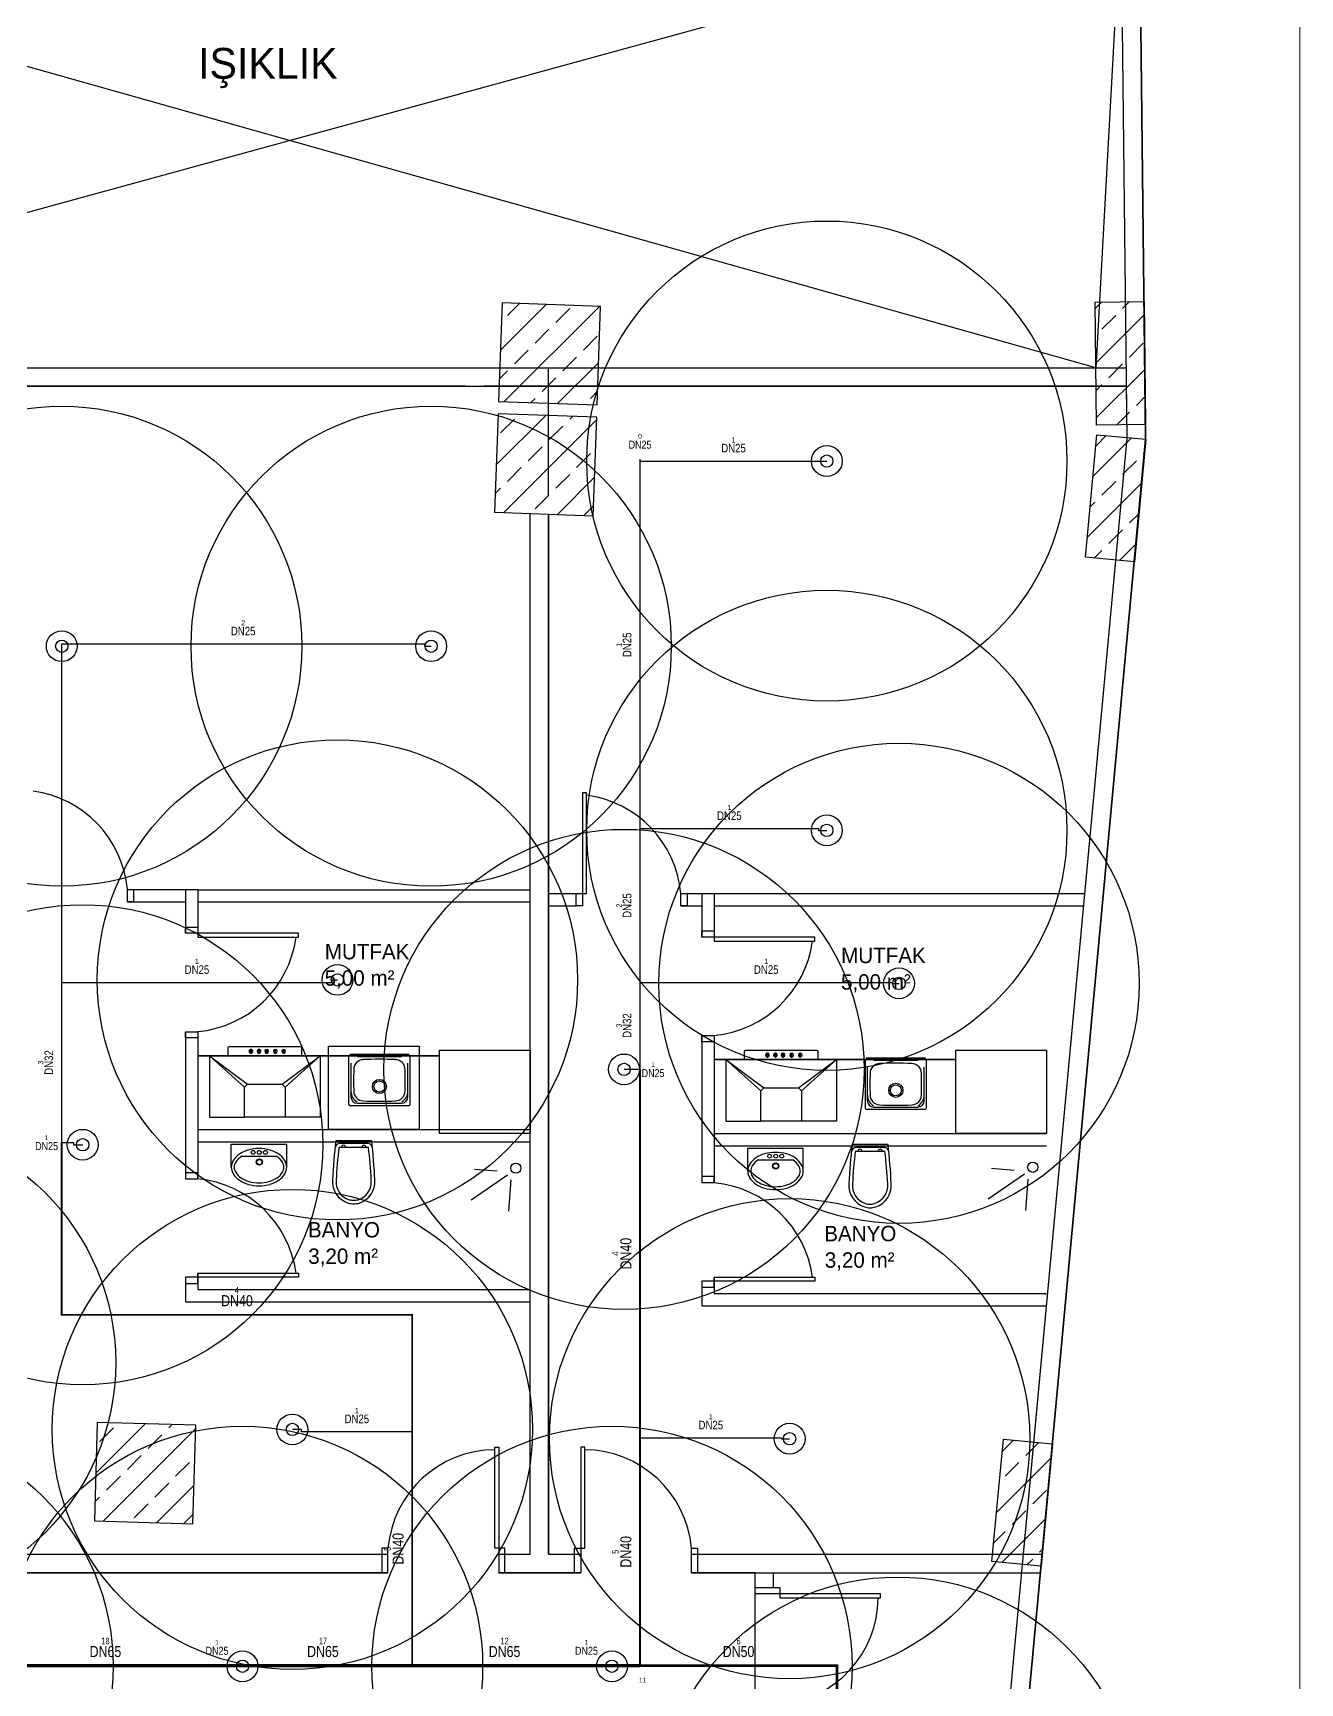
# Model space of a CAD drawing. Header units: centimetres. Extents: x 247996 to 315152, y -468471 to -440326.
# Drawn here: x 255469 to 256498, y -454493 to -453153 of the extents above; entities that cross this region are included whole.
import ezdxf
from ezdxf.enums import TextEntityAlignment as Align

# ---------------------------------------------------------------- set-up
doc = ezdxf.new("R2010")
doc.units = ezdxf.units.CM
doc.layers.add('SCOTT-ANTED', color=144, linetype='Continuous', lineweight=0)
for name, color, linetype in [('SCOTT-MKDU0', 50, 'Continuous'), ('SCOTT-MTY-SPRINKLER', 15, 'Continuous'), ('SCOTT-MTY-SPRINKLER-BORU', 140, 'Continuous'), ('SCOTT-MTY-SPRINKLER-CAP', 141, 'Continuous'), ('SCOTT-MTY-SPRINKLER-KORUMA', 8, 'Continuous')]:
    doc.layers.add(name, color=color, linetype=linetype)
doc.styles.add('MtXpl_Comic_Sans_MS', font='comic.ttf')
doc.styles.add('ROTAS', font='arial.ttf')

# ---------------------------------------------------------------- blocks, each defined once
blk = doc.blocks.new('ASL-SPR-PE')
for radius in [12.5, 5]:
    blk.add_circle((0, 0), radius)

msp = doc.modelspace()

# ---------------------------------------------------------------- linework, layer by layer
at = {"layer": 'SCOTT-ANTED'}
msp.add_line((256497.9, -450649.1), (256497.9, -458149.1), dxfattribs=at)
at = {"layer": 'SCOTT-MKDU0', "color": 8, "ltscale": 0.03}
for p, q in [((256372.6, -453482.7), (256342.3, -450836.9)), ((256342.3, -450836.9), (256372.6, -453482.7)), ((256357.6, -453482.1), (256327.5, -450851.9)), ((255003.7, -453424.7), (256352.4, -453054.7)), ((256352.4, -453054.7), (256332.1, -453424.7)), ((256332.1, -453424.7), (255022.4, -453055.4)), ((255850, -453372), (255847.2, -453452)), ((255848.7, -453410.3), (255885.7, -453373.3)), ((255930, -453374.9), (255850, -453372)), ((255851.8, -453452.1), (255929.1, -453374.8)), ((255854.4, -453382.2), (255864, -453372.5)), ((255927.1, -453454.8), (255930, -453374.9)), ((256331.5, -453371.2), (256371.5, -453370.8)), ((256331.5, -453376.5), (256336.8, -453371.2)), ((256332.6, -453471.2), (256331.5, -453371.2)), ((256353.9, -453376.6), (256359.6, -453370.9)), ((256371.5, -453370.8), (256372.6, -453470.8)), ((255893.6, -453387.8), (255904.9, -453376.6)), ((256332, -453420.9), (256371.6, -453381.3)), ((256337, -453393.4), (256348.3, -453382.2)), ((255876.8, -453404.6), (255888, -453393.4)), ((255916.1, -453410.3), (255927.3, -453399)), ((255860, -453421.5), (255871.2, -453410.3)), ((255899.3, -453427.1), (255910.5, -453415.9)), ((256359.5, -453415.9), (256370.7, -453404.6)), ((255003.7, -453424.7), (256356.9, -453424.7)), ((255847.8, -453433.6), (255854.4, -453427.1)), ((255887.8, -453528.3), (255887.8, -453424.7)), ((255895.1, -453453.7), (255928.3, -453420.5)), ((256332.5, -453465.3), (256372.1, -453425.7)), ((256342.7, -453432.7), (256353.9, -453421.5)), ((255002.9, -453439.7), (256357.1, -453439.7)), ((255820.5, -453439.7), (255325.5, -453439.7)), ((256357.1, -453439.7), (255835.5, -453439.7)), ((255882.4, -453443.9), (255893.6, -453432.7)), ((256332.3, -453443.1), (256337, -453438.3)), ((256357.6, -453482.1), (256357.1, -453439.7)), ((255847.2, -453452), (255927.1, -453454.8)), ((255873.4, -453452.9), (255876.8, -453449.5)), ((255921.7, -453449.5), (255927.5, -453443.7)), ((256365.1, -453455.2), (256372.3, -453447.9)), ((255846.8, -453462), (255843.9, -453541.9)), ((255845.3, -453503.5), (255885.5, -453463.3)), ((255926.8, -453464.8), (255846.8, -453462)), ((255848.7, -453477.6), (255860, -453466.4)), ((255851.5, -453542.2), (255926.7, -453467)), ((255904.9, -453466.4), (255907.1, -453464.1)), ((255923.9, -453544.8), (255926.8, -453464.8)), ((256349.2, -453471), (256359.5, -453460.8)), ((256371.9, -453470.8), (256372.6, -453470.1)), ((255888, -453483.2), (255899.3, -453472)), ((255985.4, -457650), (256372.6, -453482.7)), ((256372.6, -453482.7), (255985.4, -457650)), ((256258, -454553.5), (256357.6, -453482.1)), ((256273.4, -454388.5), (256357.6, -453482.1)), ((256323.7, -453578.6), (256332.9, -453479)), ((256329.8, -453513), (256361.1, -453481.6)), ((256332.1, -453488.2), (256340.6, -453479.7)), ((256372.6, -453470.8), (256332.6, -453471.2)), ((256332.9, -453479), (256372.7, -453482.7)), ((256372.7, -453482.7), (256363.5, -453582.3)), ((255871.2, -453500.1), (255882.4, -453488.8)), ((255910.5, -453505.7), (255921.7, -453494.4)), ((256370.7, -453494.4), (256371.8, -453493.4)), ((255854.4, -453516.9), (255865.6, -453505.7)), ((256353.9, -453511.3), (256365.1, -453500.1)), ((255844.5, -453526.8), (255848.7, -453522.5)), ((255893.6, -453522.5), (255904.9, -453511.3)), ((255894.9, -453543.7), (255925, -453513.6)), ((256325.2, -453562.5), (256369.5, -453518.2)), ((256337, -453528.1), (256348.3, -453516.9)), ((255876.8, -453539.3), (255888, -453528.1)), ((255916.6, -453544.5), (255924.2, -453536.9)), ((256327.5, -453537.7), (256331.4, -453533.7)), ((255843.9, -453541.9), (255923.9, -453544.8)), ((255872.8, -454388.5), (255872.8, -453542.9)), ((255872.8, -454388.5), (255872.8, -453542.9)), ((255887.8, -454388.5), (255887.8, -453543.5)), ((255887.8, -453543.5), (255887.8, -454388.5)), ((256359.5, -453550.6), (256367.2, -453542.9)), ((256342.7, -453567.4), (256353.9, -453556.2)), ((256330.8, -453579.2), (256337, -453573)), ((256351.4, -453581.1), (256364.9, -453567.7)), ((256363.5, -453582.3), (256323.7, -453578.6)), ((255545.8, -453848.5), (255602.8, -453848.5)), ((255545.8, -453858.5), (255592.8, -453858.5)), ((255592.8, -453848.5), (255592.8, -453884)), ((255602.8, -453848.5), (255602.8, -453887.3)), ((255602.8, -453848.6), (255872.8, -453848.6)), ((255602.8, -453858.6), (255872.8, -453858.6)), ((255887.8, -453851.6), (255910.8, -453851.6)), ((255995.2, -453851.6), (256022.1, -453851.6)), ((256012.1, -453851.6), (256012.1, -453887.1)), ((256022.1, -453851.6), (256022.1, -453890.4)), ((256022.1, -453851.8), (256323.2, -453851.8)), ((255887.8, -453861.6), (255910.2, -453861.6)), ((255995.2, -453861.6), (256012.1, -453861.6)), ((256022.1, -453861.8), (256322.3, -453861.8)), ((255592.8, -453964), (255592.8, -454083.5)), ((255602.8, -453964), (255602.8, -454083.5)), ((255627.3, -453977.2), (255627.3, -453983.5)), ((255686.3, -453976.2), (255628.3, -453976.2)), ((255645.7, -453978.9), (255645.7, -453978.4)), ((255646.4, -453978.4), (255645.7, -453978.4)), ((255645.7, -453981.4), (255645.7, -453978.9)), ((255646.4, -453978.9), (255646.4, -453978.4)), ((255646.4, -453981.4), (255646.4, -453978.9)), ((255652.3, -453978.9), (255652.3, -453978.4)), ((255652.9, -453978.4), (255652.3, -453978.4)), ((255652.3, -453981.4), (255652.3, -453978.9)), ((255652.9, -453978.9), (255652.9, -453978.4)), ((255652.9, -453981.4), (255652.9, -453978.9)), ((255658.5, -453978.9), (255658.5, -453978.4)), ((255658.5, -453978.4), (255659.1, -453978.4)), ((255658.5, -453981.4), (255658.5, -453978.9)), ((255659.1, -453978.9), (255659.1, -453978.4)), ((255659.1, -453981.4), (255659.1, -453978.9)), ((255665.5, -453978.9), (255665.5, -453978.4)), ((255665.5, -453978.4), (255666.1, -453978.4)), ((255665.5, -453981.4), (255665.5, -453978.9)), ((255666.1, -453978.9), (255666.1, -453978.4)), ((255666.1, -453981.4), (255666.1, -453978.9)), ((255672.5, -453978.9), (255672.5, -453978.4)), ((255672.5, -453978.4), (255673.1, -453978.4)), ((255672.5, -453981.4), (255672.5, -453978.9)), ((255673.1, -453978.9), (255673.1, -453978.4)), ((255673.1, -453981.4), (255673.1, -453978.9)), ((255687.3, -453983.5), (255687.3, -453977.2)), ((255709, -454043.5), (255709, -453975.8)), ((255709, -453975.8), (255782.7, -453975.8)), ((255782.7, -453975.8), (255782.7, -454043.5)), ((255799.2, -454046.6), (255799.2, -453978.9)), ((255799.2, -453978.9), (255872.8, -453978.9)), ((255872.8, -453978.9), (255872.8, -454046.6)), ((256012.1, -453967.1), (256012.1, -454086.6)), ((256022.1, -453967.1), (256022.1, -454086.6)), ((256105.6, -453979.3), (256047.6, -453979.3)), ((256218.5, -454046.6), (256218.5, -453978.9)), ((256218.5, -453978.9), (256292.1, -453978.9)), ((256292.1, -453978.9), (256292.1, -454046.6)), ((255602.8, -453983.5), (255799.2, -453983.5)), ((255799.2, -453983.5), (255602.8, -453983.5)), ((255799.2, -453983.5), (255602.8, -453983.5)), ((255640.8, -454009), (255612.3, -453983.5)), ((255612.3, -453983.5), (255643.3, -454006.5)), ((255702.3, -453983.5), (255612.3, -453983.5)), ((255612.3, -453983.5), (255612.3, -454033.5)), ((255645.7, -453981.4), (255646.4, -453981.4)), ((255652.3, -453981.4), (255652.9, -453981.4)), ((255658.5, -453981.4), (255659.1, -453981.4)), ((255665.5, -453981.4), (255666.1, -453981.4)), ((255671.3, -454006.5), (255702.3, -453983.5)), ((255672.5, -453981.4), (255673.1, -453981.4)), ((255702.3, -453983.5), (255673.8, -454009)), ((255702.3, -453983.5), (255702.3, -454033.5)), ((255725.4, -453983.5), (255725.4, -454022.9)), ((255774.4, -453982.5), (255726.4, -453982.5)), ((255727.2, -453989.6), (255727.2, -454016.8)), ((255768.2, -453984.3), (255732.5, -453984.3)), ((255773.5, -454016.8), (255773.5, -453989.6)), ((255775.4, -454022.9), (255775.4, -453983.5)), ((256022.1, -453986.6), (256218.5, -453986.6)), ((256218.5, -453986.6), (256022.1, -453986.6)), ((256218.5, -453986.6), (256022.1, -453986.6)), ((256060.1, -454012.1), (256031.6, -453986.6)), ((256031.6, -453986.6), (256062.6, -454009.6)), ((256121.6, -453986.6), (256031.6, -453986.6)), ((256031.6, -453986.6), (256031.6, -454036.6)), ((256046.6, -453980.3), (256046.6, -453986.6)), ((256065.1, -453982), (256065.1, -453981.5)), ((256065.7, -453981.5), (256065.1, -453981.5)), ((256065.1, -453984.6), (256065.1, -453982)), ((256065.1, -453984.6), (256065.7, -453984.6)), ((256065.7, -453982), (256065.7, -453981.5)), ((256065.7, -453984.6), (256065.7, -453982)), ((256071.7, -453982), (256071.7, -453981.5)), ((256072.3, -453981.5), (256071.7, -453981.5)), ((256071.7, -453984.6), (256071.7, -453982)), ((256071.7, -453984.6), (256072.3, -453984.6)), ((256072.3, -453982), (256072.3, -453981.5)), ((256072.3, -453984.6), (256072.3, -453982)), ((256077.8, -453982), (256077.8, -453981.5)), ((256077.8, -453981.5), (256078.4, -453981.5)), ((256077.8, -453984.6), (256077.8, -453982)), ((256077.8, -453984.6), (256078.4, -453984.6)), ((256078.4, -453982), (256078.4, -453981.5)), ((256078.4, -453984.6), (256078.4, -453982)), ((256084.8, -453982), (256084.8, -453981.5)), ((256084.8, -453981.5), (256085.4, -453981.5)), ((256084.8, -453984.6), (256084.8, -453982)), ((256084.8, -453984.6), (256085.4, -453984.6)), ((256085.4, -453982), (256085.4, -453981.5)), ((256085.4, -453984.6), (256085.4, -453982)), ((256090.6, -454009.6), (256121.6, -453986.6)), ((256091.8, -453982), (256091.8, -453981.5)), ((256091.8, -453981.5), (256092.4, -453981.5)), ((256091.8, -453984.6), (256091.8, -453982)), ((256091.8, -453984.6), (256092.4, -453984.6)), ((256092.4, -453982), (256092.4, -453981.5)), ((256092.4, -453984.6), (256092.4, -453982)), ((256121.6, -453986.6), (256093.1, -454012.1)), ((256106.6, -453986.6), (256106.6, -453980.3)), ((256121.6, -453986.6), (256121.6, -454036.6)), ((256144.7, -453986.6), (256144.7, -454026)), ((256193.7, -453985.6), (256145.7, -453985.6)), ((256146.5, -453992.8), (256146.5, -454019.9)), ((256187.5, -453987.5), (256151.8, -453987.5)), ((256192.8, -454019.9), (256192.8, -453992.8)), ((256194.7, -454026), (256194.7, -453986.6)), ((255726.4, -454023.9), (255774.4, -454023.9)), ((255732.5, -454022.1), (255768.2, -454022.1)), ((256145.7, -454027), (256193.7, -454027)), ((256151.8, -454025.2), (256187.5, -454025.2)), ((255602.8, -454043.5), (255872.8, -454043.5)), ((255612.3, -454033.5), (255640.8, -454033.5)), ((255702.3, -454033.5), (255673.8, -454033.5)), ((255782.7, -454043.5), (255709, -454043.5)), ((255872.8, -454046.6), (255799.2, -454046.6)), ((256022.1, -454046.6), (256292.1, -454046.6)), ((256031.6, -454036.6), (256060.1, -454036.6)), ((256121.6, -454036.6), (256093.1, -454036.6)), ((256292.1, -454046.6), (256218.5, -454046.6)), ((255602.8, -454053.5), (255872.8, -454053.5)), ((255630.1, -454055.4), (255675.2, -454055.4)), ((255630.1, -454074), (255630.1, -454055.4)), ((255675.2, -454074), (255675.2, -454055.4)), ((256022.1, -454056.6), (256292.1, -454056.6)), ((256049.5, -454058.5), (256094.5, -454058.5)), ((256049.5, -454077.2), (256049.5, -454058.5)), ((256094.5, -454077.2), (256094.5, -454058.5)), ((255602.8, -454063.5), (255602.8, -454083.5)), ((255638.6, -454065), (255666.7, -454065)), ((256022.1, -454066.6), (256022.1, -454086.6)), ((256057.9, -454068.1), (256086, -454068.1)), ((255854.4, -454080.5), (255824.8, -454100.7)), ((255846, -454077.3), (255827.6, -454075.9)), ((255857.2, -454084.4), (255855.2, -454109.8)), ((256274.2, -454079.8), (256244.6, -454100)), ((256265.7, -454076.6), (256247.4, -454075.2)), ((256276.9, -454083.7), (256275, -454109.1)), ((255592.8, -454163.5), (255592.8, -454183.5)), ((255602.8, -454160.2), (255602.8, -454173.5)), ((255602.8, -454160.2), (255602.8, -454173.5)), ((256012.1, -454166.6), (256012.1, -454186.6)), ((256022.1, -454163.3), (256022.1, -454176.6)), ((256022.1, -454163.3), (256022.1, -454176.6)), ((255602.8, -454173.5), (255872.8, -454173.5)), ((256022.1, -454176.6), (256292.1, -454176.6)), ((255592.8, -454183.5), (255872.8, -454183.5)), ((256012.1, -454186.6), (256292.1, -454186.6)), ((255521.2, -454281.4), (255519, -454361.4)), ((255520.1, -454322.7), (255560.2, -454282.5)), ((255601.2, -454283.7), (255521.2, -454281.4)), ((255523.2, -454297.1), (255534.4, -454285.8)), ((255526, -454361.6), (255601.1, -454286.5)), ((255579.3, -454285.8), (255582, -454283.1)), ((255598.9, -454363.7), (255601.2, -454283.7)), ((255562.5, -454302.7), (255573.7, -454291.4)), ((256247.8, -454394.5), (256257.1, -454295)), ((256256.2, -454305), (256265.4, -454295.7)), ((256257.1, -454295), (256296.9, -454298.7)), ((256275.3, -454308.3), (256285.9, -454297.6)), ((256296.9, -454298.7), (256287.7, -454398.2)), ((255545.7, -454319.5), (255556.9, -454308.3)), ((255584.9, -454325.1), (255596.2, -454313.9)), ((256251.6, -454354.5), (256295.9, -454310.2)), ((256258.5, -454325.1), (256269.7, -454313.9)), ((255528.8, -454336.3), (255540, -454325.1)), ((255568.1, -454342), (255579.3, -454330.7)), ((255569.7, -454362.8), (255599.8, -454332.7)), ((256280.9, -454347.6), (256292.1, -454336.3)), ((255519.4, -454345.8), (255523.2, -454342)), ((255551.3, -454358.8), (255562.5, -454347.6)), ((256264.1, -454364.4), (256275.3, -454353.2)), ((255519, -454361.4), (255598.9, -454363.7)), ((255591.5, -454363.5), (255599.1, -454355.8)), ((256255.7, -454395.3), (256291.3, -454359.7)), ((256249.3, -454379.2), (256258.5, -454370)), ((255082, -454388.5), (255757.3, -454388.5)), ((255325.5, -454388.5), (255757.3, -454388.5)), ((255847.3, -454388.5), (255872.8, -454388.5)), ((255847.3, -454388.5), (255872.8, -454388.5)), ((255887.8, -454388.5), (255913.8, -454388.5)), ((255887.8, -454388.5), (255913.8, -454388.5)), ((256003.8, -454388.5), (256288.4, -454388.5)), ((256003.8, -454388.5), (256273.4, -454388.5)), ((256287.7, -454398.2), (256247.8, -454394.5)), ((256276.2, -454397.2), (256280.9, -454392.5)), ((256286.5, -454386.9), (256289, -454384.4)), ((255757.3, -454403.5), (254939, -454403.5)), ((255082, -454403.5), (255757.3, -454403.5)), ((255847.3, -454403.5), (255913.8, -454403.5)), ((255913.8, -454403.5), (255847.3, -454403.5)), ((256003.8, -454403.5), (256287, -454403.5)), ((256055.5, -454403.5), (256003.8, -454403.5)), ((256055.5, -454420.6), (256055.5, -454403.5)), ((256055.5, -454553.5), (256055.5, -454403.5)), ((256070.5, -454415.6), (256070.5, -454403.5))]:
    msp.add_line(p, q, dxfattribs=at)
for points in [[(255915.2, -453851.6), (255918.6, -453851.6), (255918.6, -453769.8), (255915.2, -453769.8)], [(255602.8, -453884), (255602.8, -453887.3), (255684.7, -453887.3), (255684.7, -453884)], [(256022.1, -453887.1), (256022.1, -453890.4), (256104, -453890.4), (256104, -453887.1)], [(255602.8, -454163.5), (255602.8, -454160.2), (255684.7, -454160.2), (255684.7, -454163.5)], [(256022.1, -454166.6), (256022.1, -454163.3), (256104, -454163.3), (256104, -454166.6)], [(255847.3, -454383.5), (255844, -454383.5), (255844, -454301.6), (255847.3, -454301.6)], [(255847.3, -454383.5), (255844, -454383.5), (255844, -454301.6), (255847.3, -454301.6)], [(255847.3, -454383.5), (255844, -454383.5), (255844, -454301.6), (255847.3, -454301.6)], [(255913.8, -454383.5), (255917.1, -454383.5), (255917.1, -454301.6), (255913.8, -454301.6)], [(255913.8, -454383.5), (255917.1, -454383.5), (255917.1, -454301.6), (255913.8, -454301.6)], [(255913.8, -454383.5), (255917.1, -454383.5), (255917.1, -454301.6), (255913.8, -454301.6)], [(256075.5, -454420.6), (256075.5, -454423.9), (256157.4, -454423.9), (256157.4, -454420.6)], [(256075.5, -454420.6), (256075.5, -454423.9), (256157.4, -454423.9), (256157.4, -454420.6)], [(256075.5, -454420.6), (256075.5, -454423.9), (256157.4, -454423.9), (256157.4, -454420.6)]]:
    msp.add_lwpolyline(points, close=True, dxfattribs=at)
for points in [[(255550.8, -453858.5), (255545.8, -453858.5), (255545.8, -453848.5), (255550.8, -453848.5), (255550.8, -453858.5)], [(255915.2, -453861.6), (255910.2, -453861.6), (255910.2, -453851.6), (255915.2, -453851.6), (255915.2, -453861.6)], [(256000.2, -453861.6), (255995.2, -453861.6), (255995.2, -453851.6), (256000.2, -453851.6), (256000.2, -453861.6)], [(255592.8, -453884), (255592.8, -453879), (255602.8, -453879), (255602.8, -453884), (255592.8, -453884)], [(256012.1, -453887.1), (256012.1, -453882.1), (256022.1, -453882.1), (256022.1, -453887.1), (256012.1, -453887.1)], [(255592.8, -453969), (255592.8, -453964), (255602.8, -453964), (255602.8, -453969), (255592.8, -453969)], [(256012.1, -453972.1), (256012.1, -453967.1), (256022.1, -453967.1), (256022.1, -453972.1), (256012.1, -453972.1)], [(255592.8, -454078.5), (255592.8, -454083.5), (255602.8, -454083.5), (255602.8, -454078.5), (255592.8, -454078.5)], [(256012.1, -454081.6), (256012.1, -454086.6), (256022.1, -454086.6), (256022.1, -454081.6), (256012.1, -454081.6)], [(255592.8, -454163.5), (255592.8, -454168.5), (255602.8, -454168.5), (255602.8, -454163.5), (255592.8, -454163.5)], [(256012.1, -454166.6), (256012.1, -454171.6), (256022.1, -454171.6), (256022.1, -454166.6), (256012.1, -454166.6)], [(255752.3, -454403.5), (255757.3, -454403.5), (255757.3, -454383.5), (255752.3, -454383.5), (255752.3, -454403.5)], [(255752.3, -454403.5), (255757.3, -454403.5), (255757.3, -454383.5), (255752.3, -454383.5), (255752.3, -454403.5)], [(255752.3, -454403.5), (255757.3, -454403.5), (255757.3, -454383.5), (255752.3, -454383.5), (255752.3, -454403.5)], [(255847.3, -454403.5), (255852.3, -454403.5), (255852.3, -454383.5), (255847.3, -454383.5), (255847.3, -454403.5)], [(255847.3, -454403.5), (255852.3, -454403.5), (255852.3, -454383.5), (255847.3, -454383.5), (255847.3, -454403.5)], [(255847.3, -454403.5), (255852.3, -454403.5), (255852.3, -454383.5), (255847.3, -454383.5), (255847.3, -454403.5)], [(255913.8, -454403.5), (255908.8, -454403.5), (255908.8, -454383.5), (255913.8, -454383.5), (255913.8, -454403.5)], [(255913.8, -454403.5), (255908.8, -454403.5), (255908.8, -454383.5), (255913.8, -454383.5), (255913.8, -454403.5)], [(255913.8, -454403.5), (255908.8, -454403.5), (255908.8, -454383.5), (255913.8, -454383.5), (255913.8, -454403.5)], [(256008.8, -454403.5), (256003.8, -454403.5), (256003.8, -454383.5), (256008.8, -454383.5), (256008.8, -454403.5)], [(256008.8, -454403.5), (256003.8, -454403.5), (256003.8, -454383.5), (256008.8, -454383.5), (256008.8, -454403.5)], [(256008.8, -454403.5), (256003.8, -454403.5), (256003.8, -454383.5), (256008.8, -454383.5), (256008.8, -454403.5)], [(256055.5, -454420.6), (256055.5, -454415.6), (256075.5, -454415.6), (256075.5, -454420.6), (256055.5, -454420.6)], [(256055.5, -454420.6), (256055.5, -454415.6), (256075.5, -454415.6), (256075.5, -454420.6), (256055.5, -454420.6)], [(256055.5, -454420.6), (256055.5, -454415.6), (256075.5, -454415.6), (256075.5, -454420.6), (256055.5, -454420.6)]]:
    msp.add_lwpolyline(points, dxfattribs=at)
for points in [[(255714.9, -454052.5, 0.01664), (255712.3, -454084.3, 0.351622), (255725.1, -454103.2, 0.068714), (255729.5, -454103.8, 0.068714), (255733.9, -454103.2, 0.351622), (255746.7, -454084.3, 0.01664), (255744.1, -454052.5)], [(255717.5, -454058, 0.016866), (255715.2, -454084.5, 0.351778), (255725.9, -454100.5, 0.068022), (255729.5, -454100.9, 0.068022), (255733.1, -454100.5, 0.351778), (255743.8, -454084.5, 0.016866), (255741.5, -454058)], [(256134.2, -454055.6, 0.01664), (256131.6, -454087.4, 0.351622), (256144.4, -454106.3, 0.068714), (256148.8, -454107, 0.068714), (256153.3, -454106.3, 0.351622), (256166, -454087.4, 0.01664), (256163.4, -454055.6)], [(256136.8, -454061.2, 0.016866), (256134.5, -454087.6, 0.351778), (256145.2, -454103.6, 0.068022), (256148.8, -454104.1, 0.068022), (256152.4, -454103.6, 0.351778), (256163.2, -454087.6, 0.016866), (256160.9, -454061.2)]]:
    msp.add_lwpolyline(points, format="xyb", close=True, dxfattribs=at)
for points in [[(255744.4, -454057.9, 0.389191), (255741, -454054.8), (255729.5, -454054.8), (255718, -454054.8, 0.389191), (255714.6, -454057.9, 0.389191)], [(256163.7, -454061, 0.389191), (256160.4, -454058), (256148.8, -454058), (256137.3, -454058, 0.389191), (256134, -454061, 0.389191)]]:
    msp.add_lwpolyline(points, format="xyb", dxfattribs=at)
for centre, radius in [((255647.8, -454062), 1.56), ((255652.9, -454069.9), 2.52), ((255652.9, -454069.9), 2.12), ((255652.8, -454062), 1.56), ((255657.8, -454062), 1.56), ((255861.1, -454074.8, 51), 4.14), ((256067.1, -454065.1), 1.56), ((256072.2, -454073.1), 2.52), ((256072.2, -454073.1), 2.12), ((256072.2, -454065.1), 1.56), ((256077.1, -454065.1), 1.56), ((256280.9, -454074.1, 51), 4.14)]:
    msp.add_circle(centre, radius, dxfattribs=at)
for centre, radius, start, end in [((255457.2, -453856.7), 88.9, 5.3081, 82.3253), ((255906.7, -453859.9), 88.9, 5.3081, 82.3253), ((255594.6, -453875.4), 88.9, 275.3081, 352.3253), ((256013.9, -453878.5), 88.9, 275.3081, 352.3253), ((255628.3, -453977.2), 1, 90, 180), ((255646, -453979.9), 1.54, 100.5379, 259.4246), ((255646, -453979.9), 1.54, 282.6233, 77.3765), ((255652.6, -453979.9), 1.54, 100.5379, 259.4246), ((255652.6, -453979.9), 1.54, 282.6233, 77.3765), ((255658.8, -453979.9), 1.54, 100.5379, 259.4246), ((255658.8, -453979.9), 1.54, 282.6233, 77.3765), ((255665.8, -453979.9), 1.54, 100.5379, 259.4246), ((255665.8, -453979.9), 1.54, 282.6233, 77.3765), ((255672.7, -453979.9), 1.54, 100.5379, 259.4246), ((255672.7, -453979.9), 1.54, 282.6233, 77.3765), ((255686.3, -453977.2), 1, 0, 90), ((256047.6, -453980.3), 1, 90, 180), ((256105.6, -453980.3), 1, 0, 90), ((256065.4, -453983), 1.54, 100.5379, 259.4246), ((256065.4, -453983), 1.54, 282.6233, 77.3765), ((256071.9, -453983), 1.54, 100.5379, 259.4246), ((256071.9, -453983), 1.54, 282.6233, 77.3765), ((256078.1, -453983), 1.54, 100.5379, 259.4246), ((256078.1, -453983), 1.54, 282.6233, 77.3765), ((256085.1, -453983), 1.54, 100.5379, 259.4246), ((256085.1, -453983), 1.54, 282.6233, 77.3765), ((256092.1, -453983), 1.54, 100.5379, 259.4246), ((256092.1, -453983), 1.54, 282.6233, 77.3765), ((255652.6, -454092.4), 33.5, 90, 105.5176), ((255652.6, -454092.4), 33.5, 74.4824, 90), ((255721.2, -454058), 1.78, 0, 180), ((255737.8, -454058), 1.78, 0, 180), ((256140.5, -454061.2), 1.78, 0, 180), ((256157.1, -454061.2), 1.78, 0, 180), ((255640.4, -454074), 10.3, 148.2866, 180), ((255646.3, -454077.7), 17.2, 123.8347, 148.2866), ((255640.4, -454074), 7.93, 148.2866, 180), ((255646.3, -454077.7), 14.8, 121.3767, 148.2866), ((255650.1, -454083.4), 24.1, 105.5176, 123.8347), ((255655.1, -454083.4), 24.1, 56.1653, 74.4824), ((255659, -454077.7), 14.8, 31.7134, 58.6233), ((255659, -454077.7), 17.2, 31.7134, 56.1653), ((255664.8, -454074), 7.93, 0, 31.7134), ((255664.8, -454074), 10.3, 0, 31.7134), ((256059.8, -454077.2), 10.3, 148.2866, 180), ((256065.6, -454080.8), 17.2, 123.8347, 148.2866), ((256059.8, -454077.2), 7.93, 148.2866, 180), ((256065.6, -454080.8), 14.8, 121.3767, 148.2866), ((256069.5, -454086.5), 24.1, 105.5176, 123.8347), ((256072, -454095.5), 33.5, 90, 105.5176), ((256072, -454095.5), 33.5, 74.4824, 90), ((256074.5, -454086.5), 24.1, 56.1653, 74.4824), ((256078.3, -454080.8), 14.8, 31.7134, 58.6233), ((256078.3, -454080.8), 17.2, 31.7134, 56.1653), ((256084.2, -454077.2), 7.93, 0, 31.7134), ((256084.2, -454077.2), 10.3, 0, 31.7134), ((255594.6, -454172.1), 88.9, 7.6747, 84.6919), ((255640.4, -454074), 10.3, 180, 211.7134), ((255646.3, -454070.4), 17.2, 211.7134, 236.1653), ((255640.4, -454074), 7.93, 180, 211.7134), ((255646.3, -454070.4), 14.8, 211.7134, 236.1653), ((255650.1, -454064.7), 24.1, 236.1653, 254.4824), ((255650.1, -454064.7), 21.7, 236.1653, 254.4824), ((255652.6, -454055.7), 31.1, 254.4824, 270), ((255652.6, -454055.7), 31.1, 270, 285.5176), ((255655.1, -454064.7), 21.7, 285.5176, 303.8347), ((255655.1, -454064.7), 24.1, 285.5176, 303.8347), ((255659, -454070.4), 14.8, 303.8347, 328.2866), ((255659, -454070.4), 17.2, 303.8347, 328.2866), ((255664.8, -454074), 7.93, 328.2866, 0), ((255664.8, -454074), 10.3, 328.2866, 0), ((256013.9, -454175.2), 88.9, 7.6747, 84.6919), ((256059.8, -454077.2), 10.3, 180, 211.7134), ((256065.6, -454073.6), 17.2, 211.7134, 236.1653), ((256059.8, -454077.2), 7.93, 180, 211.7134), ((256065.6, -454073.6), 14.8, 211.7134, 236.1653), ((256069.5, -454067.8), 21.7, 236.1653, 254.4824), ((256074.5, -454067.8), 21.7, 285.5176, 303.8347), ((256078.3, -454073.6), 14.8, 303.8347, 328.2866), ((256078.3, -454073.6), 17.2, 303.8347, 328.2866), ((256084.2, -454077.2), 7.93, 328.2866, 0), ((256084.2, -454077.2), 10.3, 328.2866, 0), ((255652.6, -454055.7), 33.5, 254.4824, 270), ((255652.6, -454055.7), 33.5, 270, 285.5176), ((256069.5, -454067.8), 24.1, 236.1653, 254.4824), ((256072, -454058.8), 33.5, 254.4824, 270), ((256072, -454058.8), 31.1, 254.4824, 270), ((256072, -454058.8), 31.1, 270, 285.5176), ((256072, -454058.8), 33.5, 270, 285.5176), ((256074.5, -454067.8), 24.1, 285.5176, 303.8347), ((255844.6, -454391.2), 87.6, 90.3687, 174.9809), ((255844.6, -454391.2), 87.6, 90.3687, 174.9809), ((255844.6, -454391.2), 87.6, 90.3687, 174.9809), ((255916.5, -454391.2), 87.6, 5.0191, 89.6313), ((255916.5, -454391.2), 87.6, 5.0191, 89.6313), ((255916.5, -454391.2), 87.6, 5.0191, 89.6313), ((256067.8, -454423.3), 87.6, 275.0191, 359.6313), ((256067.8, -454423.3), 87.6, 275.0191, 359.6313), ((256067.8, -454423.3), 87.6, 275.0191, 359.6313)]:
    msp.add_arc(centre, radius, start, end, dxfattribs=at)
for centre, major_axis, start_param, end_param in [((255737.5, -453994.7), (5.66, -5.66), 2.395934, 3.900021), ((255750.4, -454318.7), (332.3, 0), 1.531058, 1.610536), ((255763.2, -453994.7), (5.66, -5.66), 0.812368, 2.316455), ((256156.8, -453997.9), (5.66, -5.66), 2.395934, 3.900021), ((256169.7, -454321.9), (332.3, 0), 1.531058, 1.610536), ((256182.6, -453997.9), (5.66, -5.66), 0.812368, 2.316455), ((256061.6, -454003.5), (-234.9, -234.9), 5.470817, 5.524757), ((255750.4, -454008.5), (-4.07, -4.07), 3.926991, 10.210176), ((255750.4, -454008.5), (-3.18, -3.18), 3.926991, 10.210176), ((255439.1, -454003.5), (234.9, -234.9), 0.758428, 0.812368), ((256480.9, -454006.6), (-234.9, -234.9), 5.470817, 5.524757), ((256169.7, -454011.6), (-4.07, -4.07), 3.926991, 10.210176), ((255858.4, -454006.6), (234.9, -234.9), 0.758428, 0.812368), ((255732.5, -454016.8), (-3.75, -3.75), 5.497787, 7.068583), ((255737.3, -454012.2), (-7.14, -7.14), 5.524757, 6.541187), ((255737.5, -454012.2), (-5.66, -5.66), 5.524757, 7.028844), ((255763.2, -454012.2), (-5.66, -5.66), 0.825137, 2.329224), ((255768.2, -454016.8), (3.75, -3.75), -0.785398, 0.785398), ((255763.4, -454012.2), (7.14, -7.14), -0.258001, 0.758428), ((256151.8, -454019.9), (-3.75, -3.75), 5.497787, 7.068583), ((256156.7, -454015.4), (-7.14, -7.14), 5.524757, 6.541187), ((256156.8, -454015.4), (-5.66, -5.66), 5.524757, 7.028844), ((256169.7, -454011.6), (-3.18, -3.18), 3.926991, 10.210176), ((256182.6, -454015.4), (-5.66, -5.66), 0.825137, 2.329224), ((256187.5, -454019.9), (3.75, -3.75), -0.785398, 0.785398), ((256182.7, -454015.4), (7.14, -7.14), -0.258001, 0.758428), ((255726.4, -454022.9), (0.707, -0.707), 3.926991, 5.497787), ((255750.4, -453688.2), (332.3, 0), 4.67265, 4.752129), ((255774.4, -454022.9), (0.707, -0.707), -0.785398, 0.785398), ((256145.7, -454026), (0.707, -0.707), 3.926991, 5.497787), ((256169.7, -453691.4), (332.3, 0), 4.67265, 4.752129), ((256193.7, -454026), (0.707, -0.707), -0.785398, 0.785398)]:
    msp.add_ellipse(centre, major_axis=major_axis, ratio=1, start_param=start_param, end_param=end_param, dxfattribs=at)
at = {"layer": 'SCOTT-MKDU0', "color": 8, "ltscale": 0.03, "invisible_edges": 4}
for points in [[(255643.3, -454006.5), (255671.3, -454006.5), (255673.8, -454009), (255640.8, -454009)], [(255673.8, -454033.5), (255640.8, -454033.5), (255640.8, -454009), (255673.8, -454009)], [(256062.6, -454009.6), (256090.6, -454009.6), (256093.1, -454012.1), (256060.1, -454012.1)], [(256093.1, -454036.6), (256060.1, -454036.6), (256060.1, -454012.1), (256093.1, -454012.1)]]:
    msp.add_3dface(points, dxfattribs=at)
at = {"layer": 'SCOTT-MTY-SPRINKLER-BORU'}
for points in [[(255962, -453500.4), (255962, -453499)], [(255962, -453799), (255962, -453500.4)], [(255962, -453500.4), (256113.7, -453500.4)], [(255492.4, -453924), (255492.4, -453650.8), (255492.4, -453649), (255787, -453649), (255787, -453650.8), (255792.4, -453650.8)], [(255962, -453924), (255962, -453799)], [(255962, -453799), (256107, -453799), (256107, -453800.4), (256113.7, -453800.4)], [(255492.4, -453924), (255712, -453924), (255712, -453921.9), (255716.2, -453921.9)], [(255492.4, -454054), (255492.4, -453924)], [(255962, -453994.6), (255962, -453994), (255962, -453924)], [(255962, -453924), (256167, -453924), (256167, -453924.7), (256172.3, -453924.7)], [(255962, -453994.6), (255949, -453994.6)], [(255492.4, -454054), (255502, -454054), (255502, -454055.8), (255509.4, -454055.8)], [(255777, -454289), (255687, -454289), (255687, -454287.1), (255679.7, -454287.1)], [(255962, -454294), (256077, -454294), (256077, -454294.6), (256083.5, -454294.6)], [(255632, -454479), (255632, -454479.5), (255639.2, -454479.5)], [(255932, -454479), (255932, -454479.5), (255939.2, -454479.5)]]:
    msp.add_lwpolyline(points, dxfattribs=at)
for points, const_width in [([(255962, -454294), (255962, -453994.6)], 1.5), ([(255777, -454289), (255777, -454194), (255492.4, -454194), (255492.4, -454054)], 1.5), ([(255777, -454479), (255777, -454289)], 1.5), ([(255962, -454479), (255962, -454294)], 1.5), ([(255428.7, -454479), (255627, -454479), (255632, -454479)], 2.5), ([(255632, -454479), (255777, -454479)], 2.5), ([(255777, -454479), (255927, -454479), (255932, -454479)], 2.5), ([(255932, -454479), (255962, -454479)], 2.5), ([(255962, -454479), (256122, -454479), (256122, -454604)], 2)]:
    msp.add_lwpolyline(points, dxfattribs=dict(at, const_width=const_width))
at = {"layer": 'SCOTT-MTY-SPRINKLER-KORUMA'}
for centre in [(256113.7, -453500.4), (255492.4, -453650.8), (255792.4, -453650.8), (256113.7, -453800.4), (255716.3, -453921.9), (256172.3, -453924.7), (255949, -453994.6), (255509.4, -454055.8), (255341.2, -454232.8), (255679.7, -454287.1), (256083.5, -454294.6), (255339.2, -454479.5), (255639.2, -454479.5), (255939.2, -454479.5), (256171.1, -454602)]:
    msp.add_circle(centre, 195, dxfattribs=at)

# ---------------------------------------------------------------- block references
at = {"layer": 'SCOTT-MTY-SPRINKLER'}
for p in [(256113.7, -453500.4), (255492.4, -453650.8), (255792.4, -453650.8), (256113.7, -453800.4), (255716.3, -453921.9), (256172.3, -453924.7), (255949, -453994.6), (255509.4, -454055.8), (255679.7, -454287.1), (256083.5, -454294.6), (255639.2, -454479.5), (255939.2, -454479.5)]:
    msp.add_blockref('ASL-SPR-PE', p, dxfattribs=at)

# ---------------------------------------------------------------- texts
at = {"layer": 'SCOTT-MKDU0', "color": 8, "ltscale": 0.03, "style": 'MtXpl_Comic_Sans_MS'}
for s, height, p in [('IŞIKLIK', 25, (255603.1, -453189.8)), ('MUTFAK', 12.5, (255706, -453905.2)), ('MUTFAK', 12.5, (256125.3, -453908.3)), ('5,00 m²', 12.5, (255705.9, -453926.6)), ('5,00 m²', 12.5, (256125.2, -453929.8)), ('BANYO', 12.5, (255692.3, -454131.1)), ('BANYO', 12.5, (256111.6, -454134.2)), ('3,20 m²', 12.5, (255692.6, -454152.6)), ('3,20 m²', 12.5, (256112, -454155.7))]:
    msp.add_text(s, height=height, rotation=360, dxfattribs=at).set_placement(p)
at = {"layer": 'SCOTT-MTY-SPRINKLER-CAP', "style": 'ROTAS', "width": 0.8}
for s, height, p in [('0', 3.9, (255962, -453480.3)), ('1', 4.2, (256037.9, -453483.3)), ('DN25', 6.5, (255962, -453487.1)), ('DN25', 7, (256037.9, -453489.9)), ('2', 4.2, (255639.7, -453631.8)), ('DN25', 7, (255639.7, -453638.5)), ('DN25', 7, (256034.5, -453788.5)), ('1', 4.2, (256034.5, -453781.8)), ('DN25', 7, (255602.2, -453913.5)), ('1', 4.2, (255602.2, -453906.8)), ('DN25', 7, (256064.5, -453913.5)), ('1', 4.2, (256064.5, -453906.8)), ('1', 3.9, (255972.6, -453990.7)), ('DN25', 6.5, (255972.6, -453997.6)), ('DN25', 6.5, (255480.1, -454056.9)), ('1', 3.9, (255480.1, -454050.1)), ('DN40', 9, (255634.7, -454182.5)), ('4', 5.4, (255634.7, -454174)), ('1', 4.2, (255732, -454271.8)), ('DN25', 7, (255732, -454278.5)), ('DN25', 7, (256019.5, -454283.5)), ('1', 4.2, (256019.5, -454276.8)), ('18', 5.4, (255527.9, -454459)), ('1', 3.9, (255618.5, -454460.1)), ('17', 5.4, (255704.5, -454459)), ('12', 5.4, (255852, -454459)), ('1', 3.9, (255918.5, -454460.1)), ('6', 5.4, (256042, -454459)), ('DN65', 9, (255527.9, -454467.5)), ('DN25', 6.5, (255618.5, -454466.9)), ('DN65', 9, (255704.5, -454467.5)), ('DN65', 9, (255852, -454467.5)), ('DN25', 6.5, (255918.5, -454466.9)), ('DN50', 9, (256042, -454467.5)), ('11', 3.9, (255964.1, -454490.6))]:
    msp.add_text(s, height=height, dxfattribs=at).set_placement(p, align=Align.MIDDLE_CENTER)
for s, height, p in [('DN25', 7, (255951.5, -453649.7)), ('1', 4.2, (255944.9, -453649.7)), ('DN25', 7, (255951.5, -453861.5)), ('2', 4.2, (255944.9, -453861.5)), ('DN32', 7, (255951.5, -453959)), ('3', 4.2, (255944.9, -453959)), ('DN32', 7, (255481.9, -453989)), ('3', 4.2, (255475.3, -453989)), ('DN40', 9, (255950.5, -454144.3)), ('4', 5.4, (255942, -454144.3)), ('DN40', 9, (255765.5, -454384)), ('DN40', 9, (255950.5, -454386.5)), ('5', 5.4, (255757, -454384)), ('5', 5.4, (255942, -454386.5))]:
    msp.add_text(s, height=height, rotation=90, dxfattribs=at).set_placement(p, align=Align.MIDDLE_CENTER)

doc.saveas('drawing.dxf')
